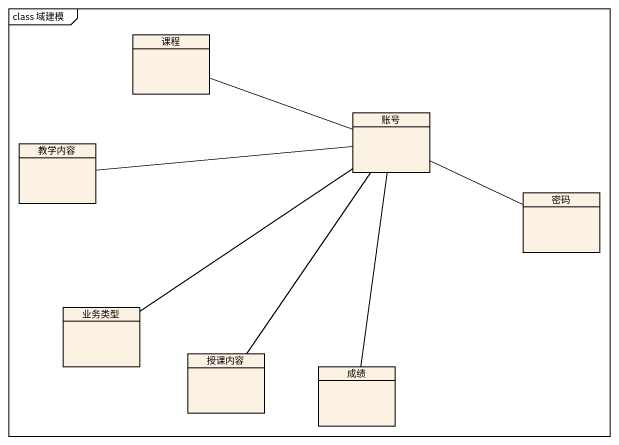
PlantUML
@startuml
mainframe class 域建模
hide circle
hide empty members
class 课程
class 账号
class 教学内容
class 密码
class 业务类型
class 授课内容
class 成绩
课程 -right- 账号
教学内容 -right- 账号
密码 -left- 账号
业务类型 -up- 账号
授课内容 -up- 账号
成绩 -up- 账号
@enduml
